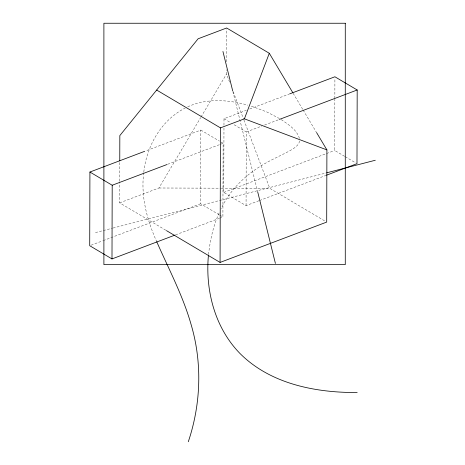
<?xml version="1.0" encoding="UTF-8"?>
<svg xmlns="http://www.w3.org/2000/svg" width="465" height="465" viewBox="0 0 465 465"><rect width="100%" height="100%" fill="white"/><g stroke="black" fill="none" stroke-linecap="round" stroke-linejoin="round"><path stroke-width="0.35" stroke-dasharray="2.33 1.74" d="M165.802 230.233L119.639 202.856L119.697 181.879M119.703 181.158L119.755 161.628M219.195 214.766L200.63 203.757L200.839 130.078L145.382 151.055M219.527 218.248L222.909 216.969L223.119 143.29L220.026 141.453M258.912 200.764L246.061 205.629L223.781 192.411L223.967 128.125M223.973 125.236L223.991 118.732L246.311 110.292M229.588 82.125L226.513 74.011L226.531 69.692M226.548 61.781L226.647 28.702M246.061 205.629L246.27 131.944L233.273 124.236M344.6 156.333L334.701 150.457L334.847 99.173M334.852 98.446L334.91 78.225M143.726 172.701C140.726 196.108 146.894 219.649 156.385 240.922M143.819 171.986C146.649 145.929 161.285 120.203 185.117 108.095M208.541 254.454C210.157 240.196 213.168 225.92 219.189 212.831M299.611 140.936C298.786 145.853 293.775 148.341 289.933 150.718C282.424 154.729 274.646 158.205 267.183 162.308C247.647 172.817 230.512 188.645 220.991 208.901M119.639 202.856L158.914 188L200.659 117.61M201.025 116.988L226.513 74.011M187.709 106.834C206.536 98.092 228.379 99.62 247.886 105.154M249.693 109.013L288.922 94.174M246.27 131.944L261.83 126.062M264.533 125.039L278.738 119.668M167.662 164.267L219.742 144.569M220.416 144.313L223.119 143.29M223.781 192.411L325.907 153.781M326.587 153.526L334.701 150.457M91.064 245.2L102.562 240.853M103.236 240.597L200.63 203.757M259.586 200.508L325.866 175.439M175.567 234.877L218.852 218.504M95.47 232.581L112.344 228.216M113.047 228.036L326.075 172.974M158.914 188L220.491 188.18M221.218 188.18L269.752 188.319L325.459 221.357M251.298 106.096L266.701 111.896L280.093 118.871M345.222 156.699L355.742 162.936M223.991 118.732L230.797 122.772M200.839 130.078L219.41 141.087M219.817 215.132L222.909 216.969M281.226 119.615C288.341 124.475 296.903 129.747 299.448 138.465M293.142 93.273L302.791 109.455M303.163 110.077L316.148 131.857M233.168 91.593L243.66 119.325M243.916 120.005L269.752 188.319M232.878 91.599L257.459 190.9"/><path stroke-width="0.7" d="M144.702 151.311L89.919 172.033L89.71 245.712L111.989 258.924L174.892 235.133M111.989 258.924L112.199 185.244L89.919 172.033M119.761 160.907L119.831 135.588L198.107 38.781L226.647 27.987L269.299 53.277L292.776 92.651M316.52 132.478L326.907 149.904L326.697 222.09L220.079 262.423L220.462 127.881L156.659 90.041M289.596 93.918L334.91 76.777L357.19 89.989L356.981 163.668L326.546 175.183M208.442 255.14C205.17 290.207 214.76 327.459 239.684 353.179C270.171 383.956 315.392 392.733 357.19 392.541M188.296 441.75C200.927 404.207 202.415 363.002 191.214 324.919C183.012 295.85 168.76 269.107 156.67 241.579M220.462 127.881L244.398 118.825L269.299 53.277M279.413 119.412L357.19 89.989M112.199 185.244L166.987 164.523M326.779 172.794L375.29 160.256M244.398 118.825L326.907 149.904M166.429 230.605L220.079 262.423M222.938 51.458L232.703 90.896M257.633 191.603L275.414 263.434M345.274 23.25L103.893 23.25L103.893 264.626L345.274 264.626L345.274 23.25"/></g></svg>
